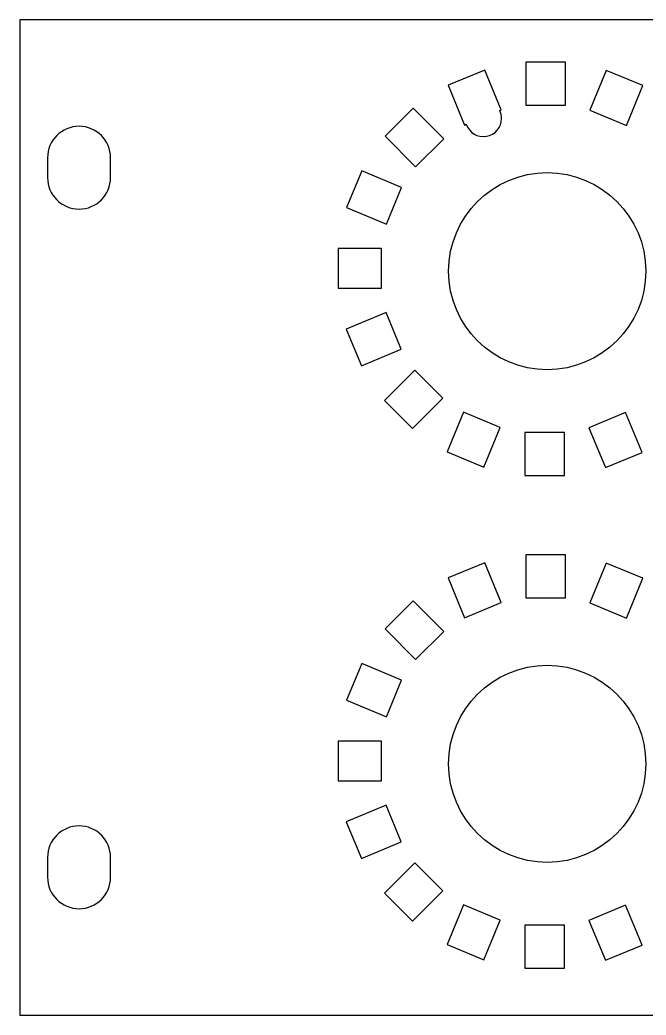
# Model space of a CAD drawing. Header units: millimetres. Extents: x -59 to 70, y -22 to 29.
# Drawn here: x -58.6 to -26.8, y -22 to 28.5 of the extents above; entities that cross this region are included whole.
import ezdxf

# ---------------------------------------------------------------- set-up
doc = ezdxf.new("R2010")
doc.units = ezdxf.units.MM
doc.layers.add('Cut001', color=7, linetype='CONTINUOUS')

msp = doc.modelspace()

# ---------------------------------------------------------------- linework, layer by layer
at = {"layer": 'Cut001'}
for p, q in [((-58.56, 28.51, 13.91), (-58.56, 28.51, 14.91)), ((-58.56, 28.51, 13.91), (-58.56, -21.99, 13.91)), ((-58.56, 28.51, 14.91), (-58.56, -21.99, 14.91)), ((-58.56, 28.51, 13.91), (-58.56, 28.51, 14.91)), ((69.94, 28.51, 13.91), (-58.56, 28.51, 13.91)), ((69.94, 28.51, 14.91), (-58.56, 28.51, 14.91)), ((-58.56, 28.51, 13.91), (-58.56, -21.99, 13.91)), ((69.94, 28.51, 13.91), (-58.56, 28.51, 13.91)), ((-58.56, 28.51, 14.91), (-58.56, -21.99, 14.91)), ((69.94, 28.51, 14.91), (-58.56, 28.51, 14.91)), ((-30.8879, 26.3693, 13.91), (-32.9004, 26.3693, 13.91)), ((-32.9004, 26.3693, 13.91), (-32.9004, 24.1831, 13.91)), ((-30.8879, 26.3693, 14.91), (-32.9004, 26.3693, 14.91)), ((-32.9004, 26.3693, 14.91), (-32.9004, 24.1831, 14.91)), ((-30.8879, 26.3693, 13.91), (-32.9004, 26.3693, 13.91)), ((-30.8879, 26.3693, 14.91), (-32.9004, 26.3693, 14.91)), ((-32.9004, 26.3693, 13.91), (-32.9004, 26.3693, 14.91)), ((-32.9004, 26.3693, 13.91), (-32.9004, 24.1831, 13.91)), ((-32.9004, 26.3693, 13.91), (-32.9004, 26.3693, 14.91)), ((-32.9004, 26.3693, 14.91), (-32.9004, 24.1831, 14.91)), ((-30.8879, 24.1831, 13.91), (-30.8879, 26.3693, 13.91)), ((-30.8879, 24.1831, 14.91), (-30.8879, 26.3693, 14.91)), ((-30.8879, 24.1831, 13.91), (-30.8879, 26.3693, 13.91)), ((-30.8879, 24.1831, 14.91), (-30.8879, 26.3693, 14.91)), ((-30.8879, 26.3693, 13.91), (-30.8879, 26.3693, 14.91)), ((-30.8879, 26.3693, 13.91), (-30.8879, 26.3693, 14.91)), ((-34.9806, 25.9659, 13.91), (-36.8399, 25.1958, 13.91)), ((-34.9806, 25.9659, 14.91), (-36.8399, 25.1958, 14.91)), ((-34.9806, 25.9659, 13.91), (-36.8399, 25.1958, 13.91)), ((-34.9806, 25.9659, 14.91), (-36.8399, 25.1958, 14.91)), ((-34.144, 23.9461, 13.91), (-34.9806, 25.9659, 13.91)), ((-34.144, 23.9461, 14.91), (-34.9806, 25.9659, 14.91)), ((-34.144, 23.9461, 13.91), (-34.9806, 25.9659, 13.91)), ((-34.144, 23.9461, 14.91), (-34.9806, 25.9659, 14.91)), ((-34.9806, 25.9659, 13.91), (-34.9806, 25.9659, 14.91)), ((-34.9806, 25.9659, 13.91), (-34.9806, 25.9659, 14.91)), ((-28.8117, 25.946, 13.91), (-29.6483, 23.9262, 13.91)), ((-28.8117, 25.946, 14.91), (-29.6483, 23.9262, 14.91)), ((-28.8117, 25.946, 13.91), (-29.6483, 23.9262, 13.91)), ((-28.8117, 25.946, 14.91), (-29.6483, 23.9262, 14.91)), ((-26.9524, 25.1759, 13.91), (-28.8117, 25.946, 13.91)), ((-26.9524, 25.1759, 14.91), (-28.8117, 25.946, 14.91)), ((-26.9524, 25.1759, 13.91), (-28.8117, 25.946, 13.91)), ((-26.9524, 25.1759, 14.91), (-28.8117, 25.946, 14.91)), ((-28.8117, 25.946, 13.91), (-28.8117, 25.946, 14.91)), ((-28.8117, 25.946, 13.91), (-28.8117, 25.946, 14.91)), ((-36.8399, 25.1958, 13.91), (-36.0032, 23.1759, 13.91)), ((-36.8399, 25.1958, 14.91), (-36.0032, 23.1759, 14.91)), ((-36.8399, 25.1958, 13.91), (-36.8399, 25.1958, 14.91)), ((-36.8399, 25.1958, 13.91), (-36.0032, 23.1759, 13.91)), ((-36.8399, 25.1958, 13.91), (-36.8399, 25.1958, 14.91)), ((-36.8399, 25.1958, 14.91), (-36.0032, 23.1759, 14.91)), ((-27.7891, 23.156, 13.91), (-26.9524, 25.1759, 13.91)), ((-27.7891, 23.156, 14.91), (-26.9524, 25.1759, 14.91)), ((-27.7891, 23.156, 13.91), (-26.9524, 25.1759, 13.91)), ((-27.7891, 23.156, 14.91), (-26.9524, 25.1759, 14.91)), ((-26.9524, 25.1759, 13.91), (-26.9524, 25.1759, 14.91)), ((-26.9524, 25.1759, 13.91), (-26.9524, 25.1759, 14.91)), ((-38.6073, 24.027, 13.91), (-40.0303, 22.604, 13.91)), ((-38.6073, 24.027, 14.91), (-40.0303, 22.604, 14.91)), ((-38.6073, 24.027, 13.91), (-40.0303, 22.604, 13.91)), ((-38.6073, 24.027, 14.91), (-40.0303, 22.604, 14.91)), ((-37.0614, 22.4811, 13.91), (-38.6073, 24.027, 13.91)), ((-37.0614, 22.4811, 14.91), (-38.6073, 24.027, 14.91)), ((-37.0614, 22.4811, 13.91), (-38.6073, 24.027, 13.91)), ((-37.0614, 22.4811, 14.91), (-38.6073, 24.027, 14.91)), ((-38.6073, 24.027, 13.91), (-38.6073, 24.027, 14.91)), ((-38.6073, 24.027, 13.91), (-38.6073, 24.027, 14.91)), ((-34.2206, 23.9143, 13.91), (-34.144, 23.9461, 13.91)), ((-34.2206, 23.9143, 14.91), (-34.144, 23.9461, 14.91)), ((-34.2206, 23.9143, 13.91), (-34.144, 23.9461, 13.91)), ((-34.2206, 23.9143, 14.91), (-34.144, 23.9461, 14.91)), ((-34.2206, 23.9143, 14.91), (-34.2206, 23.9143, 13.91)), ((-34.2206, 23.9143, 14.91), (-34.2206, 23.9143, 13.91)), ((-34.144, 23.9461, 13.91), (-34.144, 23.9461, 14.91)), ((-34.144, 23.9461, 13.91), (-34.144, 23.9461, 14.91)), ((-32.9004, 24.1831, 13.91), (-30.8879, 24.1831, 13.91)), ((-32.9004, 24.1831, 14.91), (-30.8879, 24.1831, 14.91)), ((-32.9004, 24.1831, 13.91), (-30.8879, 24.1831, 13.91)), ((-32.9004, 24.1831, 13.91), (-32.9004, 24.1831, 14.91)), ((-32.9004, 24.1831, 14.91), (-30.8879, 24.1831, 14.91)), ((-32.9004, 24.1831, 13.91), (-32.9004, 24.1831, 14.91)), ((-30.8879, 24.1831, 13.91), (-30.8879, 24.1831, 14.91)), ((-30.8879, 24.1831, 13.91), (-30.8879, 24.1831, 14.91)), ((-29.6483, 23.9262, 13.91), (-27.7891, 23.156, 13.91)), ((-29.6483, 23.9262, 14.91), (-27.7891, 23.156, 14.91)), ((-29.6483, 23.9262, 13.91), (-27.7891, 23.156, 13.91)), ((-29.6483, 23.9262, 13.91), (-29.6483, 23.9262, 14.91)), ((-29.6483, 23.9262, 14.91), (-27.7891, 23.156, 14.91)), ((-29.6483, 23.9262, 13.91), (-29.6483, 23.9262, 14.91)), ((-34.1269, 23.5097, 13.91), (-34.1269, 23.5097, 14.91)), ((-34.1269, 23.5097, 13.91), (-34.1269, 23.5097, 14.91)), ((-36.0032, 23.1759, 13.91), (-35.9169, 23.2117, 13.91)), ((-36.0032, 23.1759, 14.91), (-35.9169, 23.2117, 14.91)), ((-36.0032, 23.1759, 14.91), (-35.9169, 23.2117, 14.91)), ((-36.0032, 23.1759, 13.91), (-35.9169, 23.2117, 13.91)), ((-36.0032, 23.1759, 13.91), (-36.0032, 23.1759, 14.91)), ((-36.0032, 23.1759, 13.91), (-36.0032, 23.1759, 14.91)), ((-35.9169, 23.2117, 14.91), (-35.9169, 23.2117, 13.91)), ((-35.9169, 23.2117, 14.91), (-35.9169, 23.2117, 13.91)), ((-27.7891, 23.156, 13.91), (-27.7891, 23.156, 14.91)), ((-27.7891, 23.156, 13.91), (-27.7891, 23.156, 14.91)), ((-40.0303, 22.604, 13.91), (-38.4844, 21.0581, 13.91)), ((-40.0303, 22.604, 14.91), (-38.4844, 21.0581, 14.91)), ((-40.0303, 22.604, 13.91), (-40.0303, 22.604, 14.91)), ((-40.0303, 22.604, 13.91), (-38.4844, 21.0581, 13.91)), ((-40.0303, 22.604, 13.91), (-40.0303, 22.604, 14.91)), ((-40.0303, 22.604, 14.91), (-38.4844, 21.0581, 14.91)), ((-38.4844, 21.0581, 13.91), (-37.0614, 22.4811, 13.91)), ((-38.4844, 21.0581, 14.91), (-37.0614, 22.4811, 14.91)), ((-38.4844, 21.0581, 13.91), (-37.0614, 22.4811, 13.91)), ((-38.4844, 21.0581, 14.91), (-37.0614, 22.4811, 14.91)), ((-37.0614, 22.4811, 13.91), (-37.0614, 22.4811, 14.91)), ((-37.0614, 22.4811, 13.91), (-37.0614, 22.4811, 14.91)), ((-57.16, 21.51, 13.91), (-57.16, 20.51, 13.91)), ((-57.16, 21.51, 14.91), (-57.16, 20.51, 14.91)), ((-57.16, 21.51, 13.91), (-57.16, 21.51, 14.91)), ((-57.16, 21.51, 13.91), (-57.16, 20.51, 13.91)), ((-57.16, 21.51, 14.91), (-57.16, 20.51, 14.91)), ((-57.16, 21.51, 13.91), (-57.16, 21.51, 14.91)), ((-53.96, 20.51, 13.91), (-53.96, 21.51, 13.91)), ((-53.96, 20.51, 14.91), (-53.96, 21.51, 14.91)), ((-53.96, 21.51, 13.91), (-53.96, 21.51, 14.91)), ((-53.96, 20.51, 13.91), (-53.96, 21.51, 13.91)), ((-53.96, 20.51, 14.91), (-53.96, 21.51, 14.91)), ((-53.96, 21.51, 13.91), (-53.96, 21.51, 14.91)), ((-41.216, 20.8478, 13.91), (-41.9861, 18.9885, 13.91)), ((-41.216, 20.8478, 14.91), (-41.9861, 18.9885, 14.91)), ((-41.216, 20.8478, 13.91), (-41.9861, 18.9885, 13.91)), ((-41.216, 20.8478, 14.91), (-41.9861, 18.9885, 14.91)), ((-39.1962, 20.0111, 13.91), (-41.216, 20.8478, 13.91)), ((-39.1962, 20.0111, 14.91), (-41.216, 20.8478, 14.91)), ((-39.1962, 20.0111, 13.91), (-41.216, 20.8478, 13.91)), ((-39.1962, 20.0111, 14.91), (-41.216, 20.8478, 14.91)), ((-41.216, 20.8478, 13.91), (-41.216, 20.8478, 14.91)), ((-41.216, 20.8478, 13.91), (-41.216, 20.8478, 14.91)), ((-38.4844, 21.0581, 13.91), (-38.4844, 21.0581, 14.91)), ((-38.4844, 21.0581, 13.91), (-38.4844, 21.0581, 14.91)), ((-57.16, 20.51, 13.91), (-57.16, 20.51, 14.91)), ((-57.16, 20.51, 13.91), (-57.16, 20.51, 14.91)), ((-53.96, 20.51, 13.91), (-53.96, 20.51, 14.91)), ((-53.96, 20.51, 13.91), (-53.96, 20.51, 14.91)), ((-39.9663, 18.1519, 13.91), (-39.1962, 20.0111, 13.91)), ((-39.9663, 18.1519, 14.91), (-39.1962, 20.0111, 14.91)), ((-39.9663, 18.1519, 13.91), (-39.1962, 20.0111, 13.91)), ((-39.9663, 18.1519, 14.91), (-39.1962, 20.0111, 14.91)), ((-39.1962, 20.0111, 13.91), (-39.1962, 20.0111, 14.91)), ((-39.1962, 20.0111, 13.91), (-39.1962, 20.0111, 14.91)), ((-41.9861, 18.9885, 13.91), (-39.9663, 18.1519, 13.91)), ((-41.9861, 18.9885, 14.91), (-39.9663, 18.1519, 14.91)), ((-41.9861, 18.9885, 13.91), (-41.9861, 18.9885, 14.91)), ((-41.9861, 18.9885, 13.91), (-39.9663, 18.1519, 13.91)), ((-41.9861, 18.9885, 13.91), (-41.9861, 18.9885, 14.91)), ((-41.9861, 18.9885, 14.91), (-39.9663, 18.1519, 14.91)), ((-39.9663, 18.1519, 13.91), (-39.9663, 18.1519, 14.91)), ((-39.9663, 18.1519, 13.91), (-39.9663, 18.1519, 14.91)), ((-40.2232, 16.9123, 13.91), (-42.4095, 16.9123, 13.91)), ((-42.4095, 16.9123, 13.91), (-42.4095, 14.8998, 13.91)), ((-40.2232, 16.9123, 14.91), (-42.4095, 16.9123, 14.91)), ((-42.4095, 16.9123, 14.91), (-42.4095, 14.8998, 14.91)), ((-40.2232, 16.9123, 13.91), (-42.4095, 16.9123, 13.91)), ((-40.2232, 16.9123, 14.91), (-42.4095, 16.9123, 14.91)), ((-42.4095, 16.9123, 13.91), (-42.4095, 16.9123, 14.91)), ((-42.4095, 16.9123, 13.91), (-42.4095, 14.8998, 13.91)), ((-42.4095, 16.9123, 13.91), (-42.4095, 16.9123, 14.91)), ((-42.4095, 16.9123, 14.91), (-42.4095, 14.8998, 14.91)), ((-40.2232, 14.8998, 13.91), (-40.2232, 16.9123, 13.91)), ((-40.2232, 14.8998, 14.91), (-40.2232, 16.9123, 14.91)), ((-40.2232, 14.8998, 13.91), (-40.2232, 16.9123, 13.91)), ((-40.2232, 14.8998, 14.91), (-40.2232, 16.9123, 14.91)), ((-40.2232, 16.9123, 13.91), (-40.2232, 16.9123, 14.91)), ((-40.2232, 16.9123, 13.91), (-40.2232, 16.9123, 14.91)), ((-26.81, 15.76, 13.91), (-26.81, 15.76, 14.91)), ((-26.81, 15.76, 13.91), (-26.81, 15.76, 14.91)), ((-42.4095, 14.8998, 13.91), (-40.2232, 14.8998, 13.91)), ((-42.4095, 14.8998, 14.91), (-40.2232, 14.8998, 14.91)), ((-42.4095, 14.8998, 13.91), (-42.4095, 14.8998, 14.91)), ((-42.4095, 14.8998, 13.91), (-40.2232, 14.8998, 13.91)), ((-42.4095, 14.8998, 13.91), (-42.4095, 14.8998, 14.91)), ((-42.4095, 14.8998, 14.91), (-40.2232, 14.8998, 14.91)), ((-40.2232, 14.8998, 13.91), (-40.2232, 14.8998, 14.91)), ((-40.2232, 14.8998, 13.91), (-40.2232, 14.8998, 14.91)), ((-39.9862, 13.6563, 13.91), (-42.006, 12.8196, 13.91)), ((-39.9862, 13.6563, 14.91), (-42.006, 12.8196, 14.91)), ((-39.9862, 13.6563, 13.91), (-42.006, 12.8196, 13.91)), ((-39.9862, 13.6563, 14.91), (-42.006, 12.8196, 14.91)), ((-39.2161, 11.797, 13.91), (-39.9862, 13.6563, 13.91)), ((-39.2161, 11.797, 14.91), (-39.9862, 13.6563, 14.91)), ((-39.2161, 11.797, 13.91), (-39.9862, 13.6563, 13.91)), ((-39.2161, 11.797, 14.91), (-39.9862, 13.6563, 14.91)), ((-39.9862, 13.6563, 13.91), (-39.9862, 13.6563, 14.91)), ((-39.9862, 13.6563, 13.91), (-39.9862, 13.6563, 14.91)), ((-42.006, 12.8196, 13.91), (-41.2359, 10.9604, 13.91)), ((-42.006, 12.8196, 14.91), (-41.2359, 10.9604, 14.91)), ((-42.006, 12.8196, 13.91), (-42.006, 12.8196, 14.91)), ((-42.006, 12.8196, 13.91), (-41.2359, 10.9604, 13.91)), ((-42.006, 12.8196, 13.91), (-42.006, 12.8196, 14.91)), ((-42.006, 12.8196, 14.91), (-41.2359, 10.9604, 14.91)), ((-41.2359, 10.9604, 13.91), (-39.2161, 11.797, 13.91)), ((-41.2359, 10.9604, 14.91), (-39.2161, 11.797, 14.91)), ((-41.2359, 10.9604, 13.91), (-39.2161, 11.797, 13.91)), ((-41.2359, 10.9604, 14.91), (-39.2161, 11.797, 14.91)), ((-39.2161, 11.797, 13.91), (-39.2161, 11.797, 14.91)), ((-39.2161, 11.797, 13.91), (-39.2161, 11.797, 14.91)), ((-41.2359, 10.9604, 13.91), (-41.2359, 10.9604, 14.91)), ((-41.2359, 10.9604, 13.91), (-41.2359, 10.9604, 14.91)), ((-38.5212, 10.7388, 13.91), (-40.0671, 9.1929, 13.91)), ((-38.5212, 10.7388, 14.91), (-40.0671, 9.1929, 14.91)), ((-38.5212, 10.7388, 13.91), (-40.0671, 9.1929, 13.91)), ((-38.5212, 10.7388, 14.91), (-40.0671, 9.1929, 14.91)), ((-37.0982, 9.3158, 13.91), (-38.5212, 10.7388, 13.91)), ((-37.0982, 9.3158, 14.91), (-38.5212, 10.7388, 14.91)), ((-37.0982, 9.3158, 13.91), (-38.5212, 10.7388, 13.91)), ((-37.0982, 9.3158, 14.91), (-38.5212, 10.7388, 14.91)), ((-38.5212, 10.7388, 13.91), (-38.5212, 10.7388, 14.91)), ((-38.5212, 10.7388, 13.91), (-38.5212, 10.7388, 14.91)), ((-40.0671, 9.1929, 13.91), (-38.6441, 7.76988, 13.91)), ((-40.0671, 9.1929, 14.91), (-38.6441, 7.76988, 14.91)), ((-40.0671, 9.1929, 13.91), (-40.0671, 9.1929, 14.91)), ((-40.0671, 9.1929, 13.91), (-38.6441, 7.76988, 13.91)), ((-40.0671, 9.1929, 13.91), (-40.0671, 9.1929, 14.91)), ((-40.0671, 9.1929, 14.91), (-38.6441, 7.76988, 14.91)), ((-38.6441, 7.76988, 13.91), (-37.0982, 9.3158, 13.91)), ((-38.6441, 7.76988, 14.91), (-37.0982, 9.3158, 14.91)), ((-38.6441, 7.76988, 13.91), (-37.0982, 9.3158, 13.91)), ((-38.6441, 7.76988, 14.91), (-37.0982, 9.3158, 14.91)), ((-37.0982, 9.3158, 13.91), (-37.0982, 9.3158, 14.91)), ((-37.0982, 9.3158, 13.91), (-37.0982, 9.3158, 14.91)), ((-36.0513, 8.60406, 13.91), (-36.8879, 6.58423, 13.91)), ((-36.0513, 8.60406, 14.91), (-36.8879, 6.58423, 14.91)), ((-36.0513, 8.60406, 13.91), (-36.8879, 6.58423, 13.91)), ((-36.0513, 8.60406, 14.91), (-36.8879, 6.58423, 14.91)), ((-34.192, 7.83393, 13.91), (-36.0513, 8.60406, 13.91)), ((-34.192, 7.83393, 14.91), (-36.0513, 8.60406, 14.91)), ((-34.192, 7.83393, 13.91), (-36.0513, 8.60406, 13.91)), ((-34.192, 7.83393, 14.91), (-36.0513, 8.60406, 14.91)), ((-36.0513, 8.60406, 13.91), (-36.0513, 8.60406, 14.91)), ((-36.0513, 8.60406, 13.91), (-36.0513, 8.60406, 14.91)), ((-27.8371, 8.58416, 13.91), (-29.6964, 7.81403, 13.91)), ((-27.8371, 8.58416, 14.91), (-29.6964, 7.81403, 14.91)), ((-27.8371, 8.58416, 13.91), (-29.6964, 7.81403, 13.91)), ((-27.8371, 8.58416, 14.91), (-29.6964, 7.81403, 14.91)), ((-27.0005, 6.56432, 13.91), (-27.8371, 8.58416, 13.91)), ((-27.0005, 6.56432, 14.91), (-27.8371, 8.58416, 14.91)), ((-27.8371, 8.58416, 13.91), (-27.8371, 8.58416, 14.91)), ((-27.0005, 6.56432, 13.91), (-27.8371, 8.58416, 13.91)), ((-27.0005, 6.56432, 14.91), (-27.8371, 8.58416, 14.91)), ((-27.8371, 8.58416, 13.91), (-27.8371, 8.58416, 14.91)), ((-38.6441, 7.76988, 13.91), (-38.6441, 7.76988, 14.91)), ((-38.6441, 7.76988, 13.91), (-38.6441, 7.76988, 14.91)), ((-35.0286, 5.8141, 13.91), (-34.192, 7.83393, 13.91)), ((-35.0286, 5.8141, 14.91), (-34.192, 7.83393, 14.91)), ((-35.0286, 5.8141, 13.91), (-34.192, 7.83393, 13.91)), ((-35.0286, 5.8141, 14.91), (-34.192, 7.83393, 14.91)), ((-34.192, 7.83393, 13.91), (-34.192, 7.83393, 14.91)), ((-34.192, 7.83393, 13.91), (-34.192, 7.83393, 14.91)), ((-30.94, 7.57702, 13.91), (-32.9524, 7.57702, 13.91)), ((-32.9524, 7.57702, 13.91), (-32.9524, 5.39076, 13.91)), ((-30.94, 7.57702, 14.91), (-32.9524, 7.57702, 14.91)), ((-32.9524, 7.57702, 14.91), (-32.9524, 5.39076, 14.91)), ((-30.94, 7.57702, 13.91), (-32.9524, 7.57702, 13.91)), ((-30.94, 7.57702, 14.91), (-32.9524, 7.57702, 14.91)), ((-32.9524, 7.57702, 13.91), (-32.9524, 7.57702, 14.91)), ((-32.9524, 7.57702, 13.91), (-32.9524, 5.39076, 13.91)), ((-32.9524, 7.57702, 13.91), (-32.9524, 7.57702, 14.91)), ((-32.9524, 7.57702, 14.91), (-32.9524, 5.39076, 14.91)), ((-30.94, 5.39076, 13.91), (-30.94, 7.57702, 13.91)), ((-30.94, 5.39076, 14.91), (-30.94, 7.57702, 14.91)), ((-30.94, 7.57702, 13.91), (-30.94, 7.57702, 14.91)), ((-30.94, 5.39076, 13.91), (-30.94, 7.57702, 13.91)), ((-30.94, 5.39076, 14.91), (-30.94, 7.57702, 14.91)), ((-30.94, 7.57702, 13.91), (-30.94, 7.57702, 14.91)), ((-29.6964, 7.81403, 13.91), (-28.8598, 5.79419, 13.91)), ((-29.6964, 7.81403, 14.91), (-28.8598, 5.79419, 14.91)), ((-29.6964, 7.81403, 13.91), (-29.6964, 7.81403, 14.91)), ((-29.6964, 7.81403, 13.91), (-28.8598, 5.79419, 13.91)), ((-29.6964, 7.81403, 13.91), (-29.6964, 7.81403, 14.91)), ((-29.6964, 7.81403, 14.91), (-28.8598, 5.79419, 14.91)), ((-36.8879, 6.58423, 13.91), (-35.0286, 5.8141, 13.91)), ((-36.8879, 6.58423, 14.91), (-35.0286, 5.8141, 14.91)), ((-36.8879, 6.58423, 13.91), (-36.8879, 6.58423, 14.91)), ((-36.8879, 6.58423, 13.91), (-35.0286, 5.8141, 13.91)), ((-36.8879, 6.58423, 13.91), (-36.8879, 6.58423, 14.91)), ((-36.8879, 6.58423, 14.91), (-35.0286, 5.8141, 14.91)), ((-28.8598, 5.79419, 13.91), (-27.0005, 6.56432, 13.91)), ((-28.8598, 5.79419, 14.91), (-27.0005, 6.56432, 14.91)), ((-28.8598, 5.79419, 13.91), (-27.0005, 6.56432, 13.91)), ((-28.8598, 5.79419, 14.91), (-27.0005, 6.56432, 14.91)), ((-27.0005, 6.56432, 13.91), (-27.0005, 6.56432, 14.91)), ((-27.0005, 6.56432, 13.91), (-27.0005, 6.56432, 14.91)), ((-35.0286, 5.8141, 13.91), (-35.0286, 5.8141, 14.91)), ((-35.0286, 5.8141, 13.91), (-35.0286, 5.8141, 14.91)), ((-28.8598, 5.79419, 13.91), (-28.8598, 5.79419, 14.91)), ((-28.8598, 5.79419, 13.91), (-28.8598, 5.79419, 14.91)), ((-32.9524, 5.39076, 13.91), (-30.94, 5.39076, 13.91)), ((-32.9524, 5.39076, 14.91), (-30.94, 5.39076, 14.91)), ((-32.9524, 5.39076, 13.91), (-32.9524, 5.39076, 14.91)), ((-32.9524, 5.39076, 13.91), (-30.94, 5.39076, 13.91)), ((-32.9524, 5.39076, 13.91), (-32.9524, 5.39076, 14.91)), ((-32.9524, 5.39076, 14.91), (-30.94, 5.39076, 14.91)), ((-30.94, 5.39076, 13.91), (-30.94, 5.39076, 14.91)), ((-30.94, 5.39076, 13.91), (-30.94, 5.39076, 14.91)), ((-30.8879, 1.36933, 13.91), (-32.9004, 1.36933, 13.91)), ((-32.9004, 1.36933, 13.91), (-32.9004, -0.816923, 13.91)), ((-30.8879, 1.36933, 14.91), (-32.9004, 1.36933, 14.91)), ((-32.9004, 1.36933, 14.91), (-32.9004, -0.816923, 14.91)), ((-30.8879, 1.36933, 13.91), (-32.9004, 1.36933, 13.91)), ((-30.8879, 1.36933, 14.91), (-32.9004, 1.36933, 14.91)), ((-32.9004, 1.36933, 13.91), (-32.9004, 1.36933, 14.91)), ((-32.9004, 1.36933, 13.91), (-32.9004, -0.816923, 13.91)), ((-32.9004, 1.36933, 13.91), (-32.9004, 1.36933, 14.91)), ((-32.9004, 1.36933, 14.91), (-32.9004, -0.816923, 14.91)), ((-30.8879, -0.816923, 13.91), (-30.8879, 1.36933, 13.91)), ((-30.8879, -0.816923, 14.91), (-30.8879, 1.36933, 14.91)), ((-30.8879, -0.816923, 13.91), (-30.8879, 1.36933, 13.91)), ((-30.8879, -0.816923, 14.91), (-30.8879, 1.36933, 14.91)), ((-30.8879, 1.36933, 13.91), (-30.8879, 1.36933, 14.91)), ((-30.8879, 1.36933, 13.91), (-30.8879, 1.36933, 14.91)), ((-34.9806, 0.965901, 13.91), (-36.8399, 0.195769, 13.91)), ((-34.9806, 0.965901, 14.91), (-36.8399, 0.195769, 14.91)), ((-34.9806, 0.965901, 13.91), (-36.8399, 0.195769, 13.91)), ((-34.9806, 0.965901, 14.91), (-36.8399, 0.195769, 14.91)), ((-34.144, -1.05394, 13.91), (-34.9806, 0.965901, 13.91)), ((-34.144, -1.05394, 14.91), (-34.9806, 0.965901, 14.91)), ((-34.144, -1.05394, 13.91), (-34.9806, 0.965901, 13.91)), ((-34.144, -1.05394, 14.91), (-34.9806, 0.965901, 14.91)), ((-34.9806, 0.965901, 13.91), (-34.9806, 0.965901, 14.91)), ((-34.9806, 0.965901, 13.91), (-34.9806, 0.965901, 14.91)), ((-28.8117, 0.945997, 13.91), (-29.6483, -1.07384, 13.91)), ((-28.8117, 0.945997, 14.91), (-29.6483, -1.07384, 14.91)), ((-28.8117, 0.945997, 13.91), (-29.6483, -1.07384, 13.91)), ((-28.8117, 0.945997, 14.91), (-29.6483, -1.07384, 14.91)), ((-26.9524, 0.175866, 13.91), (-28.8117, 0.945997, 13.91)), ((-26.9524, 0.175866, 14.91), (-28.8117, 0.945997, 14.91)), ((-26.9524, 0.175866, 13.91), (-28.8117, 0.945997, 13.91)), ((-26.9524, 0.175866, 14.91), (-28.8117, 0.945997, 14.91)), ((-28.8117, 0.945997, 13.91), (-28.8117, 0.945997, 14.91)), ((-28.8117, 0.945997, 13.91), (-28.8117, 0.945997, 14.91)), ((-36.8399, 0.195769, 13.91), (-36.0032, -1.82407, 13.91)), ((-36.8399, 0.195769, 14.91), (-36.0032, -1.82407, 14.91)), ((-36.8399, 0.195769, 13.91), (-36.8399, 0.195769, 14.91)), ((-36.8399, 0.195769, 13.91), (-36.0032, -1.82407, 13.91)), ((-36.8399, 0.195769, 13.91), (-36.8399, 0.195769, 14.91)), ((-36.8399, 0.195769, 14.91), (-36.0032, -1.82407, 14.91)), ((-27.7891, -1.84397, 13.91), (-26.9524, 0.175866, 13.91)), ((-27.7891, -1.84397, 14.91), (-26.9524, 0.175866, 14.91)), ((-27.7891, -1.84397, 13.91), (-26.9524, 0.175866, 13.91)), ((-27.7891, -1.84397, 14.91), (-26.9524, 0.175866, 14.91)), ((-26.9524, 0.175866, 13.91), (-26.9524, 0.175866, 14.91)), ((-26.9524, 0.175866, 13.91), (-26.9524, 0.175866, 14.91)), ((-38.6073, -0.97301, 13.91), (-40.0303, -2.39603, 13.91)), ((-38.6073, -0.97301, 14.91), (-40.0303, -2.39603, 14.91)), ((-38.6073, -0.97301, 13.91), (-40.0303, -2.39603, 13.91)), ((-38.6073, -0.97301, 14.91), (-40.0303, -2.39603, 14.91)), ((-37.0614, -2.51893, 13.91), (-38.6073, -0.97301, 13.91)), ((-37.0614, -2.51893, 14.91), (-38.6073, -0.97301, 14.91)), ((-37.0614, -2.51893, 13.91), (-38.6073, -0.97301, 13.91)), ((-37.0614, -2.51893, 14.91), (-38.6073, -0.97301, 14.91)), ((-38.6073, -0.97301, 13.91), (-38.6073, -0.97301, 14.91)), ((-38.6073, -0.97301, 13.91), (-38.6073, -0.97301, 14.91)), ((-32.9004, -0.816923, 13.91), (-30.8879, -0.816923, 13.91)), ((-32.9004, -0.816923, 14.91), (-30.8879, -0.816923, 14.91)), ((-32.9004, -0.816923, 13.91), (-30.8879, -0.816923, 13.91)), ((-32.9004, -0.816923, 13.91), (-32.9004, -0.816923, 14.91)), ((-32.9004, -0.816923, 14.91), (-30.8879, -0.816923, 14.91)), ((-32.9004, -0.816923, 13.91), (-32.9004, -0.816923, 14.91)), ((-30.8879, -0.816923, 13.91), (-30.8879, -0.816923, 14.91)), ((-30.8879, -0.816923, 13.91), (-30.8879, -0.816923, 14.91)), ((-36.0032, -1.82407, 13.91), (-34.144, -1.05394, 13.91)), ((-36.0032, -1.82407, 14.91), (-34.144, -1.05394, 14.91)), ((-36.0032, -1.82407, 13.91), (-34.144, -1.05394, 13.91)), ((-36.0032, -1.82407, 14.91), (-34.144, -1.05394, 14.91)), ((-34.144, -1.05394, 13.91), (-34.144, -1.05394, 14.91)), ((-34.144, -1.05394, 13.91), (-34.144, -1.05394, 14.91)), ((-29.6483, -1.07384, 13.91), (-27.7891, -1.84397, 13.91)), ((-29.6483, -1.07384, 14.91), (-27.7891, -1.84397, 14.91)), ((-29.6483, -1.07384, 13.91), (-27.7891, -1.84397, 13.91)), ((-29.6483, -1.07384, 13.91), (-29.6483, -1.07384, 14.91)), ((-29.6483, -1.07384, 14.91), (-27.7891, -1.84397, 14.91)), ((-29.6483, -1.07384, 13.91), (-29.6483, -1.07384, 14.91)), ((-36.0032, -1.82407, 13.91), (-36.0032, -1.82407, 14.91)), ((-36.0032, -1.82407, 13.91), (-36.0032, -1.82407, 14.91)), ((-27.7891, -1.84397, 13.91), (-27.7891, -1.84397, 14.91)), ((-27.7891, -1.84397, 13.91), (-27.7891, -1.84397, 14.91)), ((-40.0303, -2.39603, 13.91), (-38.4844, -3.94194, 13.91)), ((-40.0303, -2.39603, 14.91), (-38.4844, -3.94194, 14.91)), ((-40.0303, -2.39603, 13.91), (-40.0303, -2.39603, 14.91)), ((-40.0303, -2.39603, 13.91), (-38.4844, -3.94194, 13.91)), ((-40.0303, -2.39603, 13.91), (-40.0303, -2.39603, 14.91)), ((-40.0303, -2.39603, 14.91), (-38.4844, -3.94194, 14.91)), ((-38.4844, -3.94194, 13.91), (-37.0614, -2.51893, 13.91)), ((-38.4844, -3.94194, 14.91), (-37.0614, -2.51893, 14.91)), ((-38.4844, -3.94194, 13.91), (-37.0614, -2.51893, 13.91)), ((-38.4844, -3.94194, 14.91), (-37.0614, -2.51893, 14.91)), ((-37.0614, -2.51893, 13.91), (-37.0614, -2.51893, 14.91)), ((-37.0614, -2.51893, 13.91), (-37.0614, -2.51893, 14.91)), ((-38.4844, -3.94194, 13.91), (-38.4844, -3.94194, 14.91)), ((-38.4844, -3.94194, 13.91), (-38.4844, -3.94194, 14.91)), ((-41.216, -4.15222, 13.91), (-41.9861, -6.01148, 13.91)), ((-41.216, -4.15222, 14.91), (-41.9861, -6.01148, 14.91)), ((-41.216, -4.15222, 13.91), (-41.9861, -6.01148, 13.91)), ((-41.216, -4.15222, 14.91), (-41.9861, -6.01148, 14.91)), ((-39.1962, -4.98886, 13.91), (-41.216, -4.15222, 13.91)), ((-39.1962, -4.98886, 14.91), (-41.216, -4.15222, 14.91)), ((-39.1962, -4.98886, 13.91), (-41.216, -4.15222, 13.91)), ((-39.1962, -4.98886, 14.91), (-41.216, -4.15222, 14.91)), ((-41.216, -4.15222, 13.91), (-41.216, -4.15222, 14.91)), ((-41.216, -4.15222, 13.91), (-41.216, -4.15222, 14.91)), ((-39.9663, -6.84813, 13.91), (-39.1962, -4.98886, 13.91)), ((-39.9663, -6.84813, 14.91), (-39.1962, -4.98886, 14.91)), ((-39.9663, -6.84813, 13.91), (-39.1962, -4.98886, 13.91)), ((-39.9663, -6.84813, 14.91), (-39.1962, -4.98886, 14.91)), ((-39.1962, -4.98886, 13.91), (-39.1962, -4.98886, 14.91)), ((-39.1962, -4.98886, 13.91), (-39.1962, -4.98886, 14.91)), ((-41.9861, -6.01148, 13.91), (-39.9663, -6.84813, 13.91)), ((-41.9861, -6.01148, 14.91), (-39.9663, -6.84813, 14.91)), ((-41.9861, -6.01148, 13.91), (-41.9861, -6.01148, 14.91)), ((-41.9861, -6.01148, 13.91), (-39.9663, -6.84813, 13.91)), ((-41.9861, -6.01148, 13.91), (-41.9861, -6.01148, 14.91)), ((-41.9861, -6.01148, 14.91), (-39.9663, -6.84813, 14.91)), ((-39.9663, -6.84813, 13.91), (-39.9663, -6.84813, 14.91)), ((-39.9663, -6.84813, 13.91), (-39.9663, -6.84813, 14.91)), ((-40.2232, -8.08772, 13.91), (-42.4095, -8.08772, 13.91)), ((-42.4095, -8.08772, 13.91), (-42.4095, -10.1002, 13.91)), ((-40.2232, -8.08772, 14.91), (-42.4095, -8.08772, 14.91)), ((-42.4095, -8.08772, 14.91), (-42.4095, -10.1002, 14.91)), ((-40.2232, -8.08772, 13.91), (-42.4095, -8.08772, 13.91)), ((-40.2232, -8.08772, 14.91), (-42.4095, -8.08772, 14.91)), ((-42.4095, -8.08772, 13.91), (-42.4095, -8.08772, 14.91)), ((-42.4095, -8.08772, 13.91), (-42.4095, -10.1002, 13.91)), ((-42.4095, -8.08772, 13.91), (-42.4095, -8.08772, 14.91)), ((-42.4095, -8.08772, 14.91), (-42.4095, -10.1002, 14.91)), ((-40.2232, -10.1002, 13.91), (-40.2232, -8.08772, 13.91)), ((-40.2232, -10.1002, 14.91), (-40.2232, -8.08772, 14.91)), ((-40.2232, -10.1002, 13.91), (-40.2232, -8.08772, 13.91)), ((-40.2232, -10.1002, 14.91), (-40.2232, -8.08772, 14.91)), ((-40.2232, -8.08772, 13.91), (-40.2232, -8.08772, 14.91)), ((-40.2232, -8.08772, 13.91), (-40.2232, -8.08772, 14.91)), ((-26.81, -9.24, 13.91), (-26.81, -9.24, 14.91)), ((-26.81, -9.24, 13.91), (-26.81, -9.24, 14.91)), ((-42.4095, -10.1002, 13.91), (-40.2232, -10.1002, 13.91)), ((-42.4095, -10.1002, 14.91), (-40.2232, -10.1002, 14.91)), ((-42.4095, -10.1002, 13.91), (-42.4095, -10.1002, 14.91)), ((-42.4095, -10.1002, 13.91), (-40.2232, -10.1002, 13.91)), ((-42.4095, -10.1002, 13.91), (-42.4095, -10.1002, 14.91)), ((-42.4095, -10.1002, 14.91), (-40.2232, -10.1002, 14.91)), ((-40.2232, -10.1002, 13.91), (-40.2232, -10.1002, 14.91)), ((-40.2232, -10.1002, 13.91), (-40.2232, -10.1002, 14.91)), ((-39.9862, -11.3437, 13.91), (-42.006, -12.1804, 13.91)), ((-39.9862, -11.3437, 14.91), (-42.006, -12.1804, 14.91)), ((-39.9862, -11.3437, 13.91), (-42.006, -12.1804, 13.91)), ((-39.9862, -11.3437, 14.91), (-42.006, -12.1804, 14.91)), ((-39.2161, -13.203, 13.91), (-39.9862, -11.3437, 13.91)), ((-39.2161, -13.203, 14.91), (-39.9862, -11.3437, 14.91)), ((-39.2161, -13.203, 13.91), (-39.9862, -11.3437, 13.91)), ((-39.2161, -13.203, 14.91), (-39.9862, -11.3437, 14.91)), ((-39.9862, -11.3437, 13.91), (-39.9862, -11.3437, 14.91)), ((-39.9862, -11.3437, 13.91), (-39.9862, -11.3437, 14.91)), ((-42.006, -12.1804, 13.91), (-41.2359, -14.0396, 13.91)), ((-42.006, -12.1804, 14.91), (-41.2359, -14.0396, 14.91)), ((-42.006, -12.1804, 13.91), (-42.006, -12.1804, 14.91)), ((-42.006, -12.1804, 13.91), (-41.2359, -14.0396, 13.91)), ((-42.006, -12.1804, 13.91), (-42.006, -12.1804, 14.91)), ((-42.006, -12.1804, 14.91), (-41.2359, -14.0396, 14.91)), ((-41.2359, -14.0396, 13.91), (-39.2161, -13.203, 13.91)), ((-41.2359, -14.0396, 14.91), (-39.2161, -13.203, 14.91)), ((-41.2359, -14.0396, 13.91), (-39.2161, -13.203, 13.91)), ((-41.2359, -14.0396, 14.91), (-39.2161, -13.203, 14.91)), ((-39.2161, -13.203, 13.91), (-39.2161, -13.203, 14.91)), ((-39.2161, -13.203, 13.91), (-39.2161, -13.203, 14.91)), ((-57.16, -13.99, 13.91), (-57.16, -14.99, 13.91)), ((-57.16, -13.99, 14.91), (-57.16, -14.99, 14.91)), ((-57.16, -13.99, 13.91), (-57.16, -13.99, 14.91)), ((-57.16, -13.99, 13.91), (-57.16, -14.99, 13.91)), ((-57.16, -13.99, 14.91), (-57.16, -14.99, 14.91)), ((-57.16, -13.99, 13.91), (-57.16, -13.99, 14.91)), ((-53.96, -14.99, 13.91), (-53.96, -13.99, 13.91)), ((-53.96, -14.99, 14.91), (-53.96, -13.99, 14.91)), ((-53.96, -13.99, 13.91), (-53.96, -13.99, 14.91)), ((-53.96, -14.99, 13.91), (-53.96, -13.99, 13.91)), ((-53.96, -14.99, 14.91), (-53.96, -13.99, 14.91)), ((-53.96, -13.99, 13.91), (-53.96, -13.99, 14.91)), ((-41.2359, -14.0396, 13.91), (-41.2359, -14.0396, 14.91)), ((-41.2359, -14.0396, 13.91), (-41.2359, -14.0396, 14.91)), ((-38.5212, -14.2612, 13.91), (-40.0671, -15.8071, 13.91)), ((-38.5212, -14.2612, 14.91), (-40.0671, -15.8071, 14.91)), ((-38.5212, -14.2612, 13.91), (-40.0671, -15.8071, 13.91)), ((-38.5212, -14.2612, 14.91), (-40.0671, -15.8071, 14.91)), ((-37.0982, -15.6842, 13.91), (-38.5212, -14.2612, 13.91)), ((-37.0982, -15.6842, 14.91), (-38.5212, -14.2612, 14.91)), ((-37.0982, -15.6842, 13.91), (-38.5212, -14.2612, 13.91)), ((-37.0982, -15.6842, 14.91), (-38.5212, -14.2612, 14.91)), ((-38.5212, -14.2612, 13.91), (-38.5212, -14.2612, 14.91)), ((-38.5212, -14.2612, 13.91), (-38.5212, -14.2612, 14.91)), ((-57.16, -14.99, 13.91), (-57.16, -14.99, 14.91)), ((-57.16, -14.99, 13.91), (-57.16, -14.99, 14.91)), ((-53.96, -14.99, 13.91), (-53.96, -14.99, 14.91)), ((-53.96, -14.99, 13.91), (-53.96, -14.99, 14.91)), ((-40.0671, -15.8071, 13.91), (-38.6441, -17.2301, 13.91)), ((-40.0671, -15.8071, 14.91), (-38.6441, -17.2301, 14.91)), ((-40.0671, -15.8071, 13.91), (-40.0671, -15.8071, 14.91)), ((-40.0671, -15.8071, 13.91), (-38.6441, -17.2301, 13.91)), ((-40.0671, -15.8071, 13.91), (-40.0671, -15.8071, 14.91)), ((-40.0671, -15.8071, 14.91), (-38.6441, -17.2301, 14.91)), ((-38.6441, -17.2301, 13.91), (-37.0982, -15.6842, 13.91)), ((-38.6441, -17.2301, 14.91), (-37.0982, -15.6842, 14.91)), ((-38.6441, -17.2301, 13.91), (-37.0982, -15.6842, 13.91)), ((-38.6441, -17.2301, 14.91), (-37.0982, -15.6842, 14.91)), ((-37.0982, -15.6842, 13.91), (-37.0982, -15.6842, 14.91)), ((-37.0982, -15.6842, 13.91), (-37.0982, -15.6842, 14.91)), ((-36.0513, -16.3959, 13.91), (-36.8879, -18.4158, 13.91)), ((-36.0513, -16.3959, 14.91), (-36.8879, -18.4158, 14.91)), ((-36.0513, -16.3959, 13.91), (-36.8879, -18.4158, 13.91)), ((-36.0513, -16.3959, 14.91), (-36.8879, -18.4158, 14.91)), ((-34.192, -17.1661, 13.91), (-36.0513, -16.3959, 13.91)), ((-34.192, -17.1661, 14.91), (-36.0513, -16.3959, 14.91)), ((-34.192, -17.1661, 13.91), (-36.0513, -16.3959, 13.91)), ((-34.192, -17.1661, 14.91), (-36.0513, -16.3959, 14.91)), ((-36.0513, -16.3959, 13.91), (-36.0513, -16.3959, 14.91)), ((-36.0513, -16.3959, 13.91), (-36.0513, -16.3959, 14.91)), ((-27.8371, -16.4158, 13.91), (-29.6964, -17.186, 13.91)), ((-27.8371, -16.4158, 14.91), (-29.6964, -17.186, 14.91)), ((-27.8371, -16.4158, 13.91), (-29.6964, -17.186, 13.91)), ((-27.8371, -16.4158, 14.91), (-29.6964, -17.186, 14.91)), ((-27.0005, -18.4357, 13.91), (-27.8371, -16.4158, 13.91)), ((-27.0005, -18.4357, 14.91), (-27.8371, -16.4158, 14.91)), ((-27.8371, -16.4158, 13.91), (-27.8371, -16.4158, 14.91)), ((-27.0005, -18.4357, 13.91), (-27.8371, -16.4158, 13.91)), ((-27.0005, -18.4357, 14.91), (-27.8371, -16.4158, 14.91)), ((-27.8371, -16.4158, 13.91), (-27.8371, -16.4158, 14.91)), ((-35.0286, -19.1859, 13.91), (-34.192, -17.1661, 13.91)), ((-35.0286, -19.1859, 14.91), (-34.192, -17.1661, 14.91)), ((-35.0286, -19.1859, 13.91), (-34.192, -17.1661, 13.91)), ((-35.0286, -19.1859, 14.91), (-34.192, -17.1661, 14.91)), ((-34.192, -17.1661, 13.91), (-34.192, -17.1661, 14.91)), ((-34.192, -17.1661, 13.91), (-34.192, -17.1661, 14.91)), ((-38.6441, -17.2301, 13.91), (-38.6441, -17.2301, 14.91)), ((-38.6441, -17.2301, 13.91), (-38.6441, -17.2301, 14.91)), ((-30.94, -17.423, 13.91), (-32.9524, -17.423, 13.91)), ((-32.9524, -17.423, 13.91), (-32.9524, -19.6092, 13.91)), ((-30.94, -17.423, 14.91), (-32.9524, -17.423, 14.91)), ((-32.9524, -17.423, 14.91), (-32.9524, -19.6092, 14.91)), ((-30.94, -17.423, 13.91), (-32.9524, -17.423, 13.91)), ((-30.94, -17.423, 14.91), (-32.9524, -17.423, 14.91)), ((-32.9524, -17.423, 13.91), (-32.9524, -17.423, 14.91)), ((-32.9524, -17.423, 13.91), (-32.9524, -19.6092, 13.91)), ((-32.9524, -17.423, 13.91), (-32.9524, -17.423, 14.91)), ((-32.9524, -17.423, 14.91), (-32.9524, -19.6092, 14.91)), ((-30.94, -19.6092, 13.91), (-30.94, -17.423, 13.91)), ((-30.94, -19.6092, 14.91), (-30.94, -17.423, 14.91)), ((-30.94, -17.423, 13.91), (-30.94, -17.423, 14.91)), ((-30.94, -19.6092, 13.91), (-30.94, -17.423, 13.91)), ((-30.94, -19.6092, 14.91), (-30.94, -17.423, 14.91)), ((-30.94, -17.423, 13.91), (-30.94, -17.423, 14.91)), ((-29.6964, -17.186, 13.91), (-28.8598, -19.2058, 13.91)), ((-29.6964, -17.186, 14.91), (-28.8598, -19.2058, 14.91)), ((-29.6964, -17.186, 13.91), (-29.6964, -17.186, 14.91)), ((-29.6964, -17.186, 13.91), (-28.8598, -19.2058, 13.91)), ((-29.6964, -17.186, 13.91), (-29.6964, -17.186, 14.91)), ((-29.6964, -17.186, 14.91), (-28.8598, -19.2058, 14.91)), ((-36.8879, -18.4158, 13.91), (-35.0286, -19.1859, 13.91)), ((-36.8879, -18.4158, 14.91), (-35.0286, -19.1859, 14.91)), ((-36.8879, -18.4158, 13.91), (-36.8879, -18.4158, 14.91)), ((-36.8879, -18.4158, 13.91), (-35.0286, -19.1859, 13.91)), ((-36.8879, -18.4158, 13.91), (-36.8879, -18.4158, 14.91)), ((-36.8879, -18.4158, 14.91), (-35.0286, -19.1859, 14.91)), ((-28.8598, -19.2058, 13.91), (-27.0005, -18.4357, 13.91)), ((-28.8598, -19.2058, 14.91), (-27.0005, -18.4357, 14.91)), ((-28.8598, -19.2058, 13.91), (-27.0005, -18.4357, 13.91)), ((-28.8598, -19.2058, 14.91), (-27.0005, -18.4357, 14.91)), ((-27.0005, -18.4357, 13.91), (-27.0005, -18.4357, 14.91)), ((-27.0005, -18.4357, 13.91), (-27.0005, -18.4357, 14.91)), ((-35.0286, -19.1859, 13.91), (-35.0286, -19.1859, 14.91)), ((-35.0286, -19.1859, 13.91), (-35.0286, -19.1859, 14.91)), ((-32.9524, -19.6092, 13.91), (-30.94, -19.6092, 13.91)), ((-32.9524, -19.6092, 14.91), (-30.94, -19.6092, 14.91)), ((-32.9524, -19.6092, 13.91), (-32.9524, -19.6092, 14.91)), ((-32.9524, -19.6092, 13.91), (-30.94, -19.6092, 13.91)), ((-32.9524, -19.6092, 13.91), (-32.9524, -19.6092, 14.91)), ((-32.9524, -19.6092, 14.91), (-30.94, -19.6092, 14.91)), ((-30.94, -19.6092, 13.91), (-30.94, -19.6092, 14.91)), ((-30.94, -19.6092, 13.91), (-30.94, -19.6092, 14.91)), ((-28.8598, -19.2058, 13.91), (-28.8598, -19.2058, 14.91)), ((-28.8598, -19.2058, 13.91), (-28.8598, -19.2058, 14.91)), ((-58.56, -21.99, 13.91), (-58.56, -21.99, 14.91)), ((-58.56, -21.99, 13.91), (-58.56, -21.99, 14.91)), ((-58.56, -21.99, 13.91), (69.94, -21.99, 13.91)), ((-58.56, -21.99, 14.91), (69.94, -21.99, 14.91)), ((-58.56, -21.99, 13.91), (69.94, -21.99, 13.91)), ((-58.56, -21.99, 14.91), (69.94, -21.99, 14.91))]:
    msp.add_line(p, q, dxfattribs=at)
for centre in [(-31.81, 15.76), (-31.81, 15.76), (-31.81, 15.76), (-31.81, 15.76), (-31.81, -9.24), (-31.81, -9.24), (-31.81, -9.24), (-31.81, -9.24)]:
    msp.add_circle(centre, 5, dxfattribs=at)
for centre, radius, start, end in [((-35.0467, 23.5097, 13.91), 0.919838, 0, 26.0939), ((-35.0467, 23.5097, 14.91), 0.919838, 0, 26.0939), ((-35.0467, 23.5097, 13.91), 0.919838, 0, 26.0939), ((-35.0467, 23.5097, 14.91), 0.919838, 0, 26.0939), ((-35.0467, 23.5097, 13.91), 0.919838, -161.094, 0), ((-35.0467, 23.5097, 14.91), 0.919838, -161.094, 0), ((-35.0467, 23.5097, 14.91), 0.919838, -161.094, 0), ((-35.0467, 23.5097, 13.91), 0.919838, -161.094, 0), ((-55.56, 21.51, 13.91), 1.6, 0, 180), ((-55.56, 21.51, 14.91), 1.6, 0, 180), ((-55.56, 21.51, 13.91), 1.6, 0, 180), ((-55.56, 21.51, 14.91), 1.6, 0, 180), ((-55.56, 20.51, 13.91), 1.6, 180, 0), ((-55.56, 20.51, 14.91), 1.6, 180, 0), ((-55.56, 20.51, 13.91), 1.6, 180, 0), ((-55.56, 20.51, 14.91), 1.6, 180, 0), ((-55.56, -13.99, 13.91), 1.6, 0, 180), ((-55.56, -13.99, 14.91), 1.6, 0, 180), ((-55.56, -13.99, 13.91), 1.6, 0, 180), ((-55.56, -13.99, 14.91), 1.6, 0, 180), ((-55.56, -14.99, 13.91), 1.6, 180, 0), ((-55.56, -14.99, 14.91), 1.6, 180, 0), ((-55.56, -14.99, 13.91), 1.6, 180, 0), ((-55.56, -14.99, 14.91), 1.6, 180, 0)]:
    msp.add_arc(centre, radius, start, end, dxfattribs=at)

doc.saveas('drawing.dxf')
